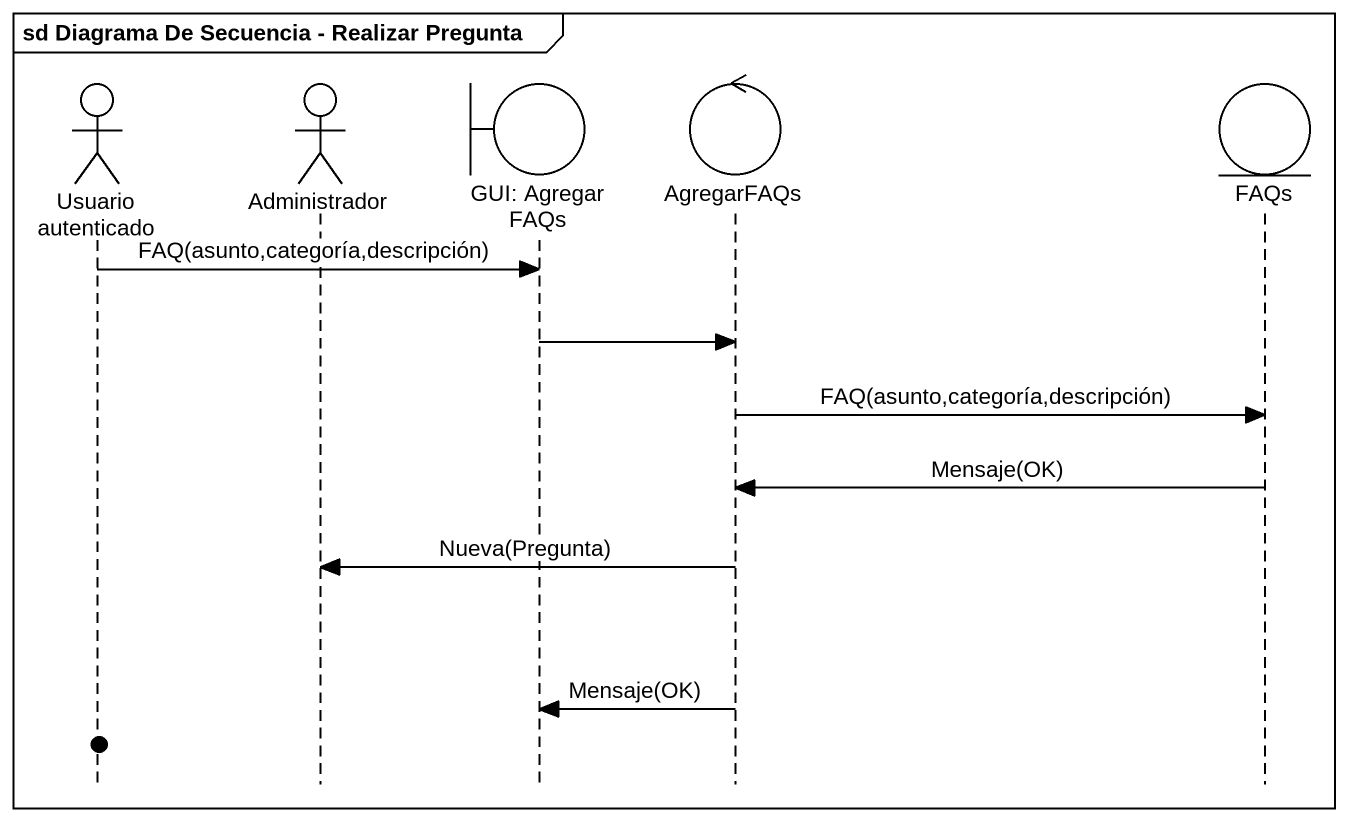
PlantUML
@startuml
mainframe sd Diagrama De Secuencia - Realizar Pregunta
hide footbox
actor "Usuario autenticado" as Usuario_autenticado
actor Administrador
boundary "GUI: Agregar FAQs" as GUI_Agregar_FAQs
control AgregarFAQs
entity FAQs

Usuario_autenticado -> GUI_Agregar_FAQs : FAQ(asunto,categoría,descripción)
GUI_Agregar_FAQs -> AgregarFAQs
AgregarFAQs -> FAQs : FAQ(asunto,categoría,descripción)
FAQs -> AgregarFAQs : Mensaje(OK)
AgregarFAQs -> Administrador : Nueva(Pregunta)
AgregarFAQs -> GUI_Agregar_FAQs : Mensaje(OK)
@enduml
